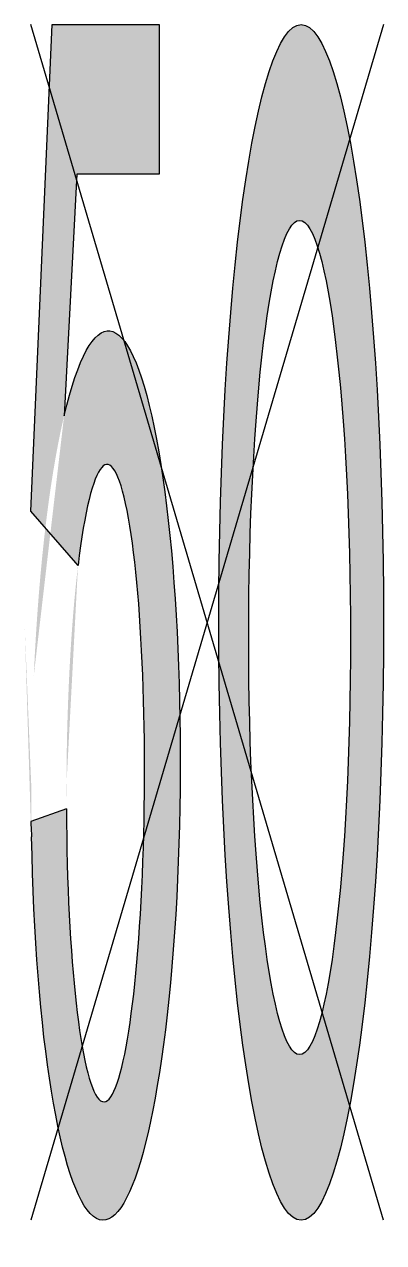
# Model space of a CAD drawing. Header units: metres. Extents: x -0.6 to 0.61, y -0.07 to 4.
import ezdxf

# ---------------------------------------------------------------- set-up
doc = ezdxf.new("R2010")
doc.units = ezdxf.units.M

msp = doc.modelspace()

# ---------------------------------------------------------------- hatches: boundary and pattern name
h = msp.add_hatch(color=256)
edge = h.paths.add_edge_path()
edge.add_line((-0.4626, 2.6907), (-0.4197, 3.5))
edge.add_line((-0.4197, 3.5), (-0.1439, 3.5))
edge.add_line((-0.1439, 3.5), (-0.1439, 4))
edge.add_line((-0.1439, 4), (-0.5023, 4))
edge.add_line((-0.5023, 4), (-0.5743, 2.3724))
edge.add_line((-0.5743, 2.3724), (-0.4159, 2.1907))
edge.add_ellipse((-0.3239, 1.4622), major_axis=(0.0054, 1.066), ratio=0.12282, start_angle=-265.3198, end_angle=46.9258, ccw=False)
edge.add_line((-0.4548, 1.3759), (-0.5743, 1.3338))
edge.add_ellipse((-0.3198, 2.1259), major_axis=(0, 2.0506), ratio=0.134553, start_angle=112.7216, end_angle=114.2814)
edge.add_ellipse((-0.3229, 1.4878), major_axis=(0.0091, 1.4878), ratio=0.167734, start_angle=97.9849, end_angle=396.1104)
edge = h.paths.add_edge_path()
edge.add_ellipse((0.332, 2), major_axis=(0, 2), ratio=0.137958, start_angle=0, end_angle=360)
edge = h.paths.add_edge_path(flags=16)
edge.add_ellipse((0.3268, 1.9494), major_axis=(0, 1.3953), ratio=0.122333, start_angle=0, end_angle=360)

# ---------------------------------------------------------------- linework, layer by layer
msp.add_line((-0.4548, 1.3759), (-0.5743, 1.3338))
at = {"flags": 128}
for points in [[(-0.4159, 2.1907), (-0.5743, 2.3724), (-0.5023, 4), (-0.1439, 4), (-0.1439, 3.5), (-0.4197, 3.5), (-0.4626, 2.6907)], [(0.6079, 0), (-0.5743, 4)], [(0.6079, 4), (-0.5743, 0)]]:
    msp.add_lwpolyline(points, dxfattribs=at)
for centre, major_axis, ratio in [((0.332, 2), (0, 2), 0.137958), ((0.3268, 1.9494), (0, 1.3953), 0.122333)]:
    msp.add_ellipse(centre, major_axis=major_axis, ratio=ratio)
at = {"extrusion": (0, 0, -1)}
msp.add_ellipse((-0.3229, 1.4878), major_axis=(0.0091, 1.4878), ratio=0.167734, start_param=-0.630245, end_param=4.573026, dxfattribs=at)
for centre, major_axis, ratio, start_param, end_param in [((-0.3239, 1.4622), (0.0054, 1.066), 0.12282, 1.652482, 7.102195), ((-0.3198, 2.1259), (0, 2.0506), 0.134553, 1.967363, 1.994587)]:
    msp.add_ellipse(centre, major_axis=major_axis, ratio=ratio, start_param=start_param, end_param=end_param)

doc.saveas('drawing.dxf')
